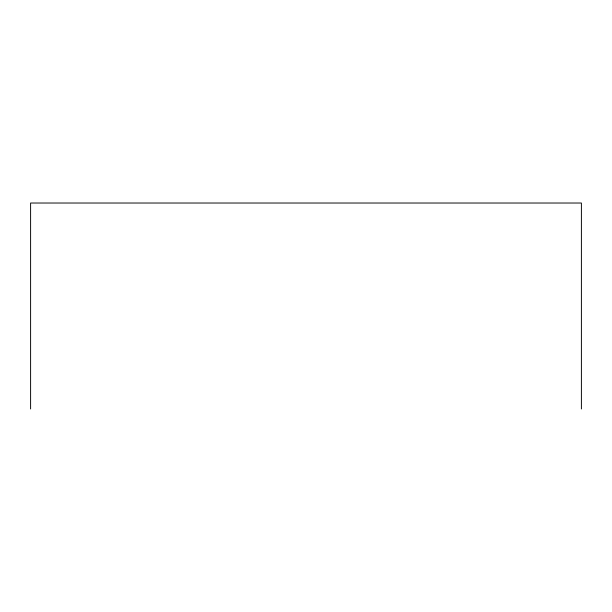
<?xml version="1.0" encoding="UTF-8"?>
<svg xmlns="http://www.w3.org/2000/svg" width="612" height="612" viewBox="0 0 612 612"><rect width="100%" height="100%" fill="white"/><g stroke="black" fill="none" stroke-linecap="round" stroke-linejoin="round"><path stroke-width="0.92" d="M581.4 408.977L581.4 203.023L30.6 203.023L30.6 408.977"/></g></svg>
